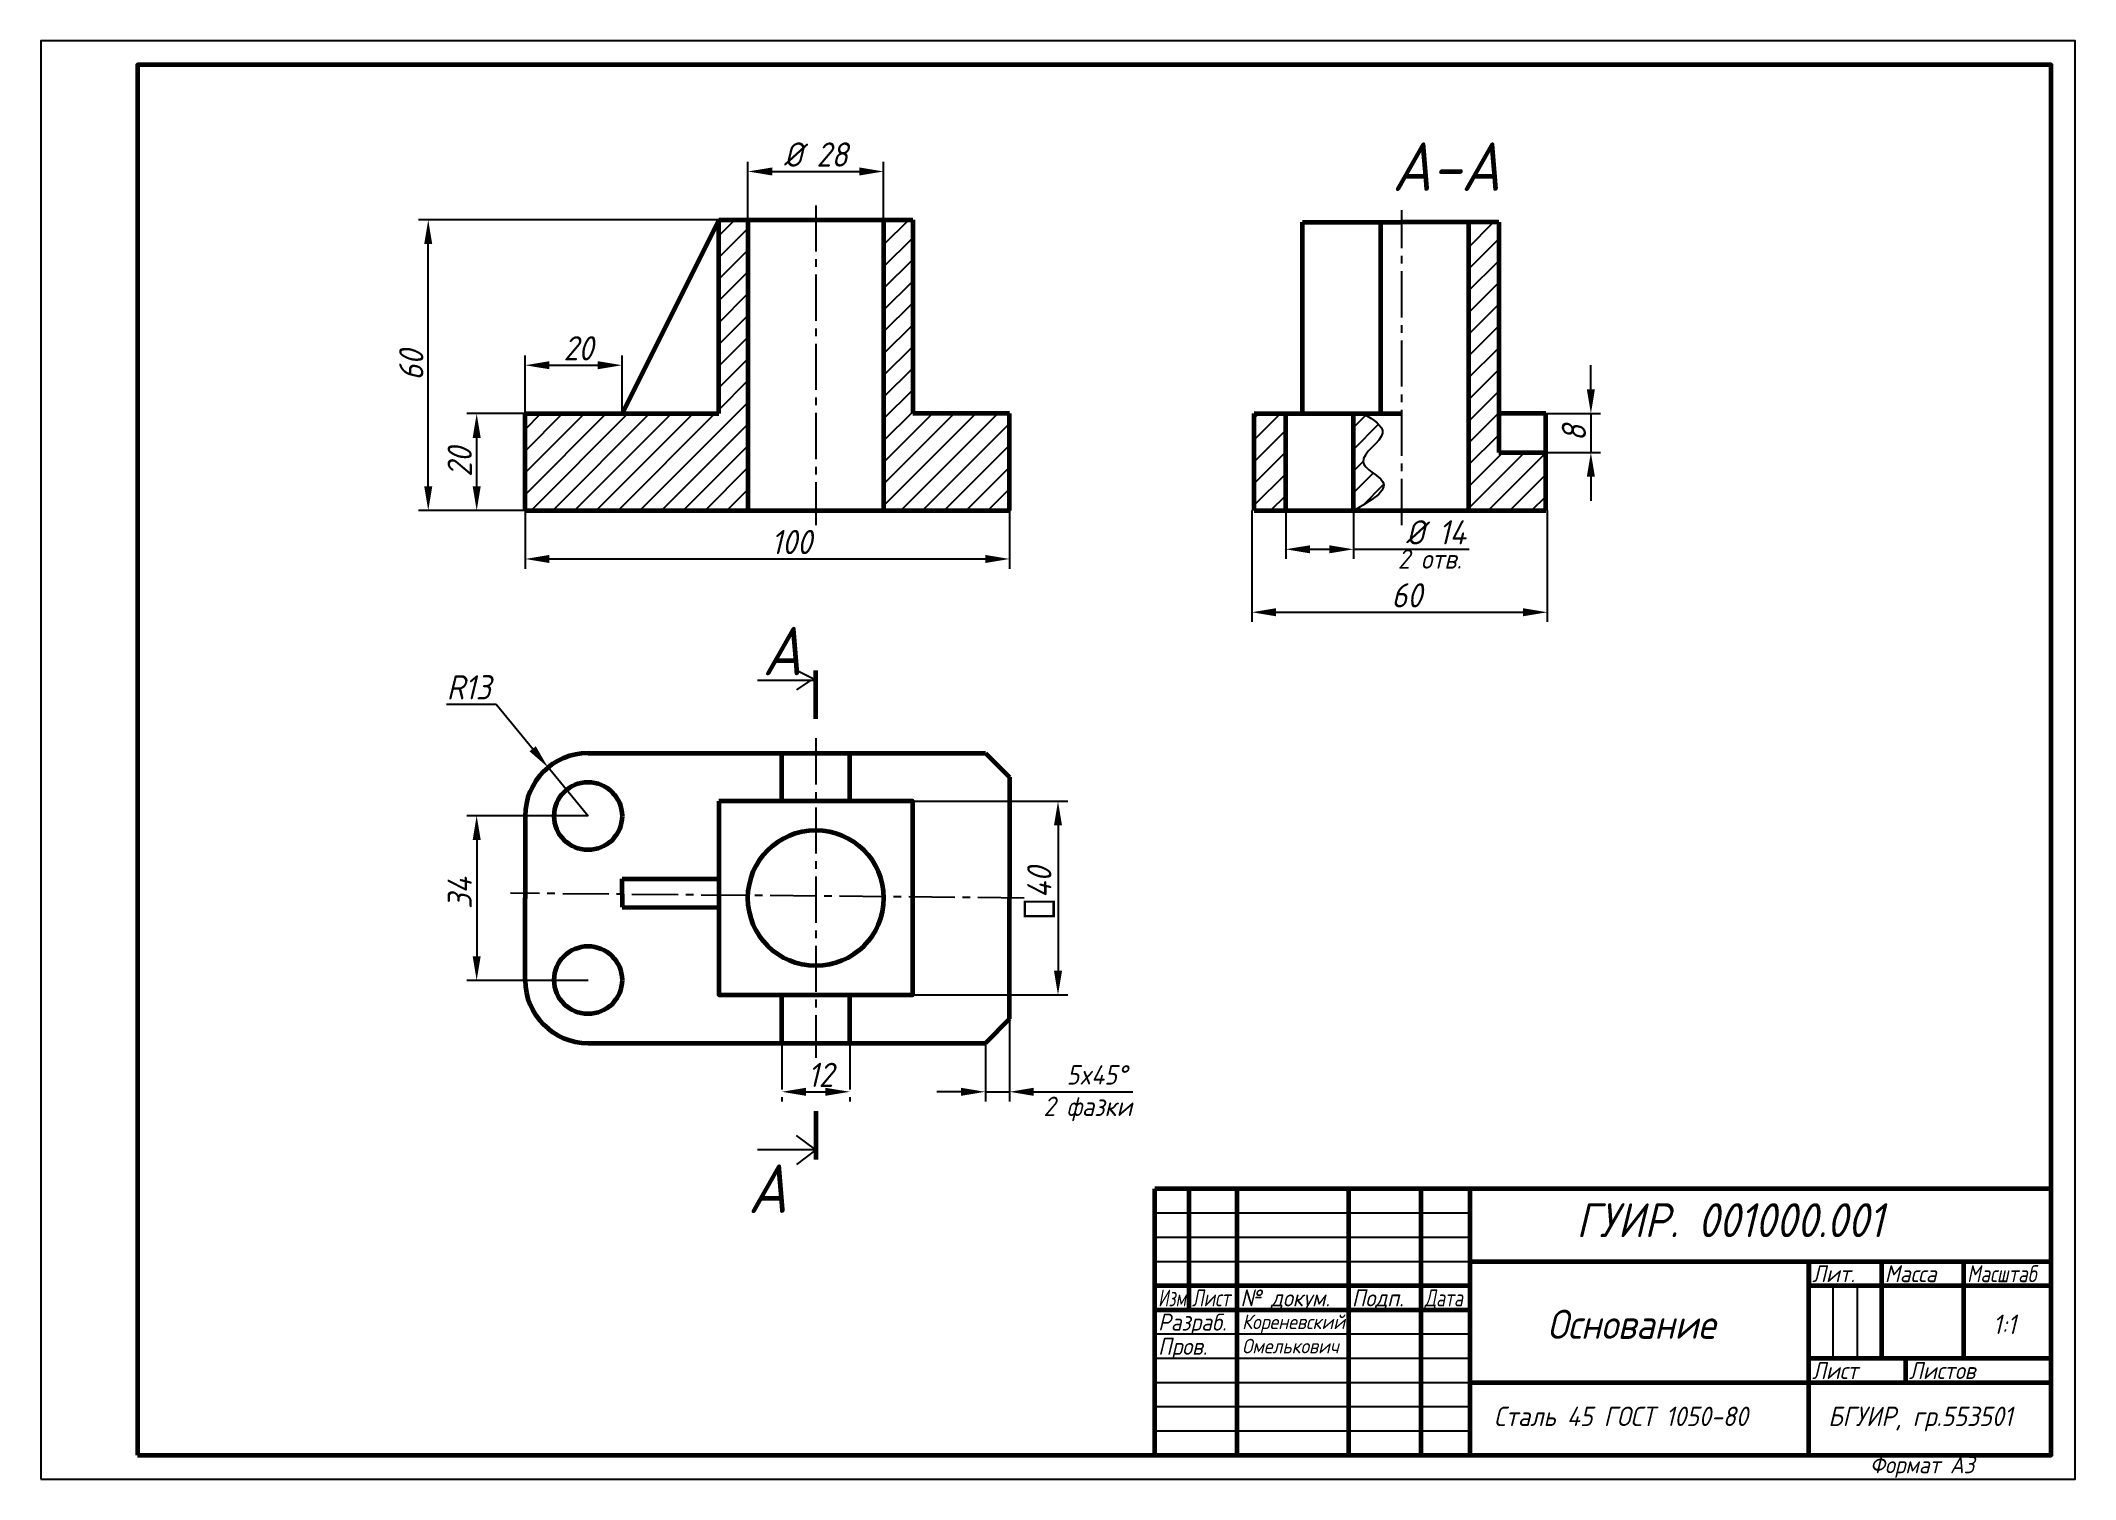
# Model space of a CAD drawing. Header units: millimetres. Extents: x 0 to 420, y 0 to 297.
import ezdxf

# ---------------------------------------------------------------- set-up
doc = ezdxf.new("R2010")
doc.units = ezdxf.units.MM
doc.header["$LTSCALE"] = 0.5
doc.linetypes.add('осевая2', pattern=[28.575, 19.05, -3.175, 3.175, -3.175])
doc.layers.get('0').update_dxf_attribs({"lineweight": 60})
doc.layers.get('Defpoints').update_dxf_attribs({"color": 5})
doc.layers.add('1-оси', color=1, linetype='осевая2')
doc.layers.add('3-размеры', color=6, linetype='Continuous')
doc.layers.add('2-штриховка', color=7, linetype='Continuous', true_color=0x00c7c7)
doc.layers.add('4-текст', color=7, linetype='Continuous', true_color=0x00ad00)
doc.styles.get("Standard").update_dxf_attribs({"font": 'ISOCPEUI.TTF', "width": 0.9})
doc.dimstyles.new('Standart', dxfattribs={"dimtxt": 5, "dimasz": 5, "dimexe": 2, "dimexo": 0, "dimgap": 1, "dimtad": 1, "dimtoh": 1, "dimdec": 0, "dimtxsty": 'Standard', "dimcen": 2.5, "dimadec": 0, "dimazin": 0, "dimtfac": 1, "dimtdec": 0, "dimtmove": 0, "dimatfit": 3, "dimldrblk": 'DOTSMALL', "dimfxl": 1, "dimarcsym": 0})

# ---------------------------------------------------------------- blocks, each defined once
blk = doc.blocks.new('*D2')
at = {"layer": '3-размеры', "color": 0, "lineweight": -2, "transparency": 16777216}
for p, q in [((83.75, 160), (94, 160)), ((94, 160), (101.56, 150.82)), ((113, 136.93), (104.74, 146.96))]:
    blk.add_line(p, q, dxfattribs=at)
at = {"layer": '3-размеры', "color": 0, "transparency": 16777216}
blk.add_solid([(102.2, 151.35), (100.91, 150.29), (104.74, 146.96)], dxfattribs=at)
at = {"layer": 'Defpoints', "color": 0, "transparency": 16777216}
for p in [(104.74, 146.96), (113, 136.93)]:
    blk.add_point(p, dxfattribs=at)
at = {"layer": '3-размеры', "color": 0, "transparency": 16777216, "insert": (88.38, 163.5), "char_height": 5, "attachment_point": 5}
blk.add_mtext('R13', dxfattribs=at)
blk = doc.blocks.new('_DotSmall')
at = {"color": 0, "linetype": 'ByBlock', "const_width": 0.5}
blk.add_lwpolyline([(-0.0625, 0, 1), (0.0625, 0, 1)], format="xyb", close=True, dxfattribs=at)
blk = doc.blocks.new('*D3')
at = {"layer": '3-размеры', "color": 0, "lineweight": -2, "transparency": 16777216}
for p, q in [((100, 200), (100, 188)), ((200, 200), (200, 188)), ((105, 190), (195, 190))]:
    blk.add_line(p, q, dxfattribs=at)
at = {"layer": '3-размеры', "color": 0, "transparency": 16777216}
for points in [[(105, 190.83), (105, 189.17), (100, 190)], [(195, 190.83), (195, 189.17), (200, 190)]]:
    blk.add_solid(points, dxfattribs=at)
at = {"layer": 'Defpoints', "color": 0, "transparency": 16777216}
for p in [(100, 200), (200, 200), (200, 190)]:
    blk.add_point(p, dxfattribs=at)
at = {"layer": '3-размеры', "color": 0, "transparency": 16777216, "insert": (155, 193.5), "char_height": 5, "attachment_point": 5}
blk.add_mtext('100', dxfattribs=at)
blk = doc.blocks.new('*D4')
at = {"layer": '3-размеры', "color": 0, "lineweight": -2, "transparency": 16777216}
for p, q in [((100, 220), (88, 220)), ((90, 205), (90, 215)), ((100, 200), (88, 200))]:
    blk.add_line(p, q, dxfattribs=at)
at = {"layer": '3-размеры', "color": 0, "transparency": 16777216}
for points in [[(89.17, 215), (90.83, 215), (90, 220)], [(89.17, 205), (90.83, 205), (90, 200)]]:
    blk.add_solid(points, dxfattribs=at)
at = {"layer": 'Defpoints', "color": 0, "transparency": 16777216}
for p in [(90, 220), (100, 220), (100, 200)]:
    blk.add_point(p, dxfattribs=at)
at = {"layer": '3-размеры', "color": 0, "transparency": 16777216, "insert": (86.5, 210), "char_height": 5, "attachment_point": 5, "rotation": 90}
blk.add_mtext('20', dxfattribs=at)
blk = doc.blocks.new('*D5')
at = {"layer": '3-размеры', "color": 0, "lineweight": -2, "transparency": 16777216}
for p, q in [((140, 260), (78, 260)), ((80, 205), (80, 255)), ((100, 200), (78, 200))]:
    blk.add_line(p, q, dxfattribs=at)
at = {"layer": '3-размеры', "color": 0, "transparency": 16777216}
for points in [[(79.17, 255), (80.83, 255), (80, 260)], [(79.17, 205), (80.83, 205), (80, 200)]]:
    blk.add_solid(points, dxfattribs=at)
at = {"layer": 'Defpoints', "color": 0, "transparency": 16777216}
for p in [(80, 260), (140, 260), (100, 200)]:
    blk.add_point(p, dxfattribs=at)
at = {"layer": '3-размеры', "color": 0, "transparency": 16777216, "insert": (76.5, 230), "char_height": 5, "attachment_point": 5, "rotation": 90}
blk.add_mtext('60', dxfattribs=at)
blk = doc.blocks.new('*D6')
at = {"layer": '3-размеры', "color": 0, "lineweight": -2, "transparency": 16777216}
for p, q in [((146, 260), (146, 272)), ((151, 270), (169, 270)), ((174, 260), (174, 272))]:
    blk.add_line(p, q, dxfattribs=at)
at = {"layer": '3-размеры', "color": 0, "transparency": 16777216}
for points in [[(151, 270.83), (151, 269.17), (146, 270)], [(169, 270.83), (169, 269.17), (174, 270)]]:
    blk.add_solid(points, dxfattribs=at)
at = {"layer": 'Defpoints', "color": 0, "transparency": 16777216}
for p in [(174, 270), (146, 260), (174, 260)]:
    blk.add_point(p, dxfattribs=at)
at = {"layer": '3-размеры', "color": 0, "transparency": 16777216, "insert": (160, 273.5), "char_height": 5, "attachment_point": 5}
blk.add_mtext('%%C 28', dxfattribs=at)
blk = doc.blocks.new('*D7')
at = {"layer": '3-размеры', "color": 0, "lineweight": -2, "transparency": 16777216}
for p, q in [((320, 225), (320, 230)), ((310.69, 220), (322, 220)), ((320, 220), (320, 212)), ((310.69, 212), (322, 212)), ((320, 207), (320, 202))]:
    blk.add_line(p, q, dxfattribs=at)
at = {"layer": '3-размеры', "color": 0, "transparency": 16777216}
for points in [[(319.17, 225), (320.83, 225), (320, 220)], [(319.17, 207), (320.83, 207), (320, 212)]]:
    blk.add_solid(points, dxfattribs=at)
at = {"layer": 'Defpoints', "color": 0, "transparency": 16777216}
for p in [(310.69, 220), (310.69, 212), (320, 212)]:
    blk.add_point(p, dxfattribs=at)
at = {"layer": '3-размеры', "color": 0, "transparency": 16777216, "insert": (316.5, 216), "char_height": 5, "attachment_point": 5, "rotation": 90}
blk.add_mtext('8', dxfattribs=at)
blk = doc.blocks.new('*D8')
at = {"layer": '3-размеры', "color": 0, "lineweight": -2, "transparency": 16777216}
for p, q in [((180, 140), (212, 140)), ((210, 135), (210, 105)), ((180, 100), (212, 100))]:
    blk.add_line(p, q, dxfattribs=at)
at = {"layer": '3-размеры', "color": 0, "transparency": 16777216}
for points in [[(209.17, 135), (210.83, 135), (210, 140)], [(209.17, 105), (210.83, 105), (210, 100)]]:
    blk.add_solid(points, dxfattribs=at)
at = {"layer": 'Defpoints', "color": 0, "transparency": 16777216}
for p in [(180, 140), (180, 100), (210, 100)]:
    blk.add_point(p, dxfattribs=at)
at = {"layer": '3-размеры', "color": 0, "transparency": 16777216, "insert": (206.5, 121), "char_height": 5, "attachment_point": 5, "rotation": 90}
blk.add_mtext('{\\fArial|b0|i1|c0|p0;⎕}40', dxfattribs=at)
blk = doc.blocks.new('*D9')
at = {"layer": '3-размеры', "color": 0, "lineweight": -2, "transparency": 16777216}
for p, q in [((257, 200), (257, 190)), ((271, 200), (271, 190)), ((262, 192), (266, 192)), ((271, 192), (294.87, 192))]:
    blk.add_line(p, q, dxfattribs=at)
at = {"layer": '3-размеры', "color": 0, "transparency": 16777216}
for points in [[(262, 192.83), (262, 191.17), (257, 192)], [(266, 192.83), (266, 191.17), (271, 192)]]:
    blk.add_solid(points, dxfattribs=at)
at = {"layer": 'Defpoints', "color": 0, "transparency": 16777216}
for p in [(257, 200), (271, 200), (271, 192)]:
    blk.add_point(p, dxfattribs=at)
at = {"layer": '3-размеры', "color": 0, "transparency": 16777216, "insert": (288, 195.5), "char_height": 5, "attachment_point": 5}
blk.add_mtext('%%c 14', dxfattribs=at)
blk = doc.blocks.new('*D10')
at = {"layer": '3-размеры', "color": 0, "lineweight": -2, "transparency": 16777216}
for p, q in [((250, 200), (250, 177)), ((311, 200), (311, 177)), ((255, 179), (306, 179))]:
    blk.add_line(p, q, dxfattribs=at)
at = {"layer": '3-размеры', "color": 0, "transparency": 16777216}
for points in [[(255, 179.83), (255, 178.17), (250, 179)], [(306, 179.83), (306, 178.17), (311, 179)]]:
    blk.add_solid(points, dxfattribs=at)
at = {"layer": 'Defpoints', "color": 0, "transparency": 16777216}
for p in [(250, 200), (311, 200), (311, 179)]:
    blk.add_point(p, dxfattribs=at)
at = {"layer": '3-размеры', "color": 0, "transparency": 16777216, "insert": (282, 182.5), "char_height": 5, "width": 5.5193, "attachment_point": 5}
blk.add_mtext('{\\fISOCPEUR|b0|i1|c204|p34;60}', dxfattribs=at)
blk = doc.blocks.new('*D11')
at = {"layer": '3-размеры', "color": 0, "lineweight": -2, "transparency": 16777216}
for p, q in [((113, 137), (88, 137)), ((90, 132), (90, 108)), ((113, 103), (88, 103))]:
    blk.add_line(p, q, dxfattribs=at)
at = {"layer": '3-размеры', "color": 0, "transparency": 16777216}
for points in [[(89.17, 132), (90.83, 132), (90, 137)], [(89.17, 108), (90.83, 108), (90, 103)]]:
    blk.add_solid(points, dxfattribs=at)
at = {"layer": 'Defpoints', "color": 0, "transparency": 16777216}
for p in [(113, 137), (90, 103), (113, 103)]:
    blk.add_point(p, dxfattribs=at)
at = {"layer": '3-размеры', "color": 0, "transparency": 16777216, "insert": (86.5, 121), "char_height": 5, "attachment_point": 5, "rotation": 90}
blk.add_mtext('34', dxfattribs=at)
blk = doc.blocks.new('*D13')
at = {"layer": '3-размеры', "color": 0, "lineweight": -2, "transparency": 16777216}
for p, q in [((100, 220), (100, 232)), ((120, 220), (120, 232)), ((105, 230), (115, 230))]:
    blk.add_line(p, q, dxfattribs=at)
at = {"layer": '3-размеры', "color": 0, "transparency": 16777216}
for points in [[(105, 230.83), (105, 229.17), (100, 230)], [(115, 230.83), (115, 229.17), (120, 230)]]:
    blk.add_solid(points, dxfattribs=at)
at = {"layer": 'Defpoints', "color": 0, "transparency": 16777216}
for p in [(120, 230), (100, 220), (120, 220)]:
    blk.add_point(p, dxfattribs=at)
at = {"layer": '3-размеры', "color": 0, "transparency": 16777216, "insert": (111, 233.5), "char_height": 5, "attachment_point": 5}
blk.add_mtext('20', dxfattribs=at)
blk = doc.blocks.new('*D14')
at = {"layer": '1-оси', "color": 0, "lineweight": -2, "transparency": 16777216}
for p, q in [((153, 90), (153, 78)), ((167, 90), (167, 78)), ((158, 80), (162, 80))]:
    blk.add_line(p, q, dxfattribs=at)
at = {"layer": '1-оси', "color": 0, "transparency": 16777216}
for points in [[(158, 80.83), (158, 79.17), (153, 80)], [(162, 80.83), (162, 79.17), (167, 80)]]:
    blk.add_solid(points, dxfattribs=at)
at = {"layer": 'Defpoints', "color": 0, "transparency": 16777216}
for p in [(153, 90), (167, 90), (167, 80)]:
    blk.add_point(p, dxfattribs=at)
at = {"layer": '1-оси', "color": 0, "transparency": 16777216, "insert": (161, 83.5), "char_height": 5, "attachment_point": 5}
blk.add_mtext('{\\fISOCPEUR|b0|i1|c204|p34;12}', dxfattribs=at)
blk = doc.blocks.new('*D15')
at = {"layer": '3-размеры', "color": 0, "lineweight": -2, "transparency": 16777216}
for p, q in [((200, 95), (200, 78)), ((195, 90), (195, 78)), ((190, 80), (185, 80)), ((195, 80), (200, 80)), ((205, 80), (225.42, 80))]:
    blk.add_line(p, q, dxfattribs=at)
at = {"layer": '3-размеры', "color": 0, "transparency": 16777216}
for points in [[(190, 80.83), (190, 79.17), (195, 80)], [(205, 80.83), (205, 79.17), (200, 80)]]:
    blk.add_solid(points, dxfattribs=at)
at = {"layer": 'Defpoints', "color": 0, "transparency": 16777216}
for p in [(200, 95), (195, 90), (200, 80)]:
    blk.add_point(p, dxfattribs=at)
at = {"layer": '3-размеры', "color": 0, "transparency": 16777216, "insert": (218, 83.5), "char_height": 5, "width": 26.3514, "attachment_point": 5}
blk.add_mtext('{\\H0.8x;5x45%%D}\\~', dxfattribs=at)

msp = doc.modelspace()

# ---------------------------------------------------------------- hatches: boundary and pattern name
h = msp.add_hatch()
h.set_pattern_fill('ANSI31', color=0)
h.paths.add_polyline_path([(81.97, 158.25), (94.25, 158.25), (94.25, 167.25), (81.97, 167.25)], flags=9)
at = {"layer": '2-штриховка'}
h = msp.add_hatch(dxfattribs=at)
h.set_pattern_fill('ANSI31', color=0)
h.paths.add_polyline_path([(140, 220), (120, 220), (100, 220), (100, 200), (140, 200)])
h.paths.add_polyline_path([(146, 260), (140, 260), (140, 220), (140, 200), (146, 200)])
h.paths.add_polyline_path([(200, 220), (180, 220), (180, 260), (174, 260), (174, 200), (200, 200)])
h = msp.add_hatch(dxfattribs=at)
h.set_pattern_fill('ANSI31', color=0)
h.paths.add_polyline_path([(310.69, 212), (300.83, 212), (300.83, 200), (310.69, 200)])
h.paths.add_polyline_path([(300.83, 220), (294.73, 220), (294.73, 200), (300.83, 200)])
h.paths.add_polyline_path([(300.83, 259.29), (294.73, 259.33), (294.73, 220), (300.83, 220)])
h = msp.add_hatch(dxfattribs=at)
h.set_pattern_fill('ANSI31', color=0)
h.paths.add_polyline_path([(257, 220), (250.49, 220), (250.49, 200), (257, 200)])
at = {"layer": '3-размеры'}
h = msp.add_hatch(dxfattribs=at)
h.set_pattern_fill('ANSI31', color=0)
edge = h.paths.add_edge_path()
edge.add_spline(control_points=[(271, 200), (274.6, 202.03), (280.61, 205.42), (269.5, 210.11), (279.9, 215.87), (275.11, 218.74), (273, 220)], knot_values=[0, 0, 0, 0, 8.485281, 14.142136, 21.353238, 27.010092, 27.010092, 27.010092, 27.010092], degree=3, periodic=0)
edge.add_line((273, 220), (271, 220))
edge.add_line((271, 220), (271, 200))

# ---------------------------------------------------------------- linework, layer by layer
for p, q in [((140, 260), (120, 220)), ((140, 220), (140, 260)), ((140, 260), (180, 260)), ((146, 260), (146, 200)), ((174, 260), (174, 200)), ((180, 260), (180, 220)), ((100, 200), (100, 220)), ((100, 220), (120, 220)), ((120, 220), (140, 220)), ((200, 220), (180, 220)), ((200, 200), (200, 220)), ((100, 200), (200, 200)), ((365, 45), (365, 40))]:
    msp.add_line(p, q)
at = {"color": 0}
for p, q in [((260.5, 220), (260.5, 259.53)), ((260.5, 259.53), (280.74, 259.53)), ((276.63, 220), (276.63, 259.43)), ((300.97, 259.53), (280.74, 259.53)), ((294.73, 259.33), (294.73, 200)), ((300.97, 259.53), (300.97, 220)), ((250.49, 200), (250.49, 220)), ((250.49, 220), (280.74, 220)), ((257, 200), (257, 220)), ((271, 200), (271, 220)), ((300.97, 220), (300.97, 212)), ((310.69, 220), (300.97, 220)), ((310.69, 200), (310.69, 220)), ((300.97, 212), (310.69, 212)), ((250.49, 200), (310.69, 200)), ((160, 157), (160, 167)), ((113, 149.93), (195, 149.93)), ((153, 140), (153, 150)), ((167, 140), (167, 150)), ((195, 149.93), (200, 144.93)), ((200, 144.93), (200, 119.93)), ((100, 136.93), (100, 119.93)), ((120, 120.78), (120, 124)), ((120, 124), (139.98, 124)), ((100, 103.07), (100, 120.07)), ((120, 120.77), (120, 118.13)), ((120, 118.13), (139.98, 118.04)), ((200, 95.07), (200, 120.07)), ((153, 90), (153, 100)), ((167, 90), (167, 100)), ((200, 95.07), (195, 90.07)), ((113, 90.07), (195, 90.07)), ((160, 76), (160, 66))]:
    msp.add_line(p, q, dxfattribs=at)
at = {"lineweight": 60}
for p, q in [((415, 60), (230, 60)), ((230, 5), (230, 60)), ((237, 60), (237, 35)), ((247, 5), (247, 60)), ((270, 60), (270, 5)), ((285, 5), (285, 60)), ((295, 60), (295, 5)), ((295, 45), (415, 45)), ((365, 5), (365, 45)), ((380, 45), (380, 25)), ((397, 25), (397, 45)), ((230, 40), (295, 40)), ((365, 40), (415, 40)), ((230, 35), (295, 35)), ((365, 25), (415, 25)), ((385, 20), (385, 25)), ((295, 20), (415, 20))]:
    msp.add_line(p, q, dxfattribs=at)
at = {"lineweight": -3}
for p, q in [((230, 55), (295, 55)), ((230, 50), (295, 50)), ((230, 45), (295, 45)), ((370, 25), (370, 40)), ((375, 40), (375, 25)), ((230, 30), (295, 30)), ((230, 25), (295, 25)), ((230, 20), (295, 20)), ((230, 15), (295, 15)), ((230, 10), (295, 10))]:
    msp.add_line(p, q, dxfattribs=at)
at = {"lineweight": 60}
msp.add_lwpolyline([(20, 5), (415, 5), (415, 292), (20, 292)], close=True, dxfattribs=at)
at = {"color": 0}
msp.add_lwpolyline([(140, 140), (140, 100), (180, 100), (180, 140)], close=True, dxfattribs=at)
for centre, radius in [((113, 136.93), 7), ((160, 120), 14), ((113, 103.07), 7)]:
    msp.add_circle(centre, radius, dxfattribs=at)
for centre, start, end in [((113, 136.93), 90, 180), ((113, 103.07), 180, 270)]:
    msp.add_arc(centre, 13, start, end, dxfattribs=at)
at = {"layer": '1-оси', "color": 0}
for p, q in [((160, 263), (160, 197)), ((281, 197), (281, 262)), ((160, 153), (160, 87)), ((203, 120), (97, 121))]:
    msp.add_line(p, q, dxfattribs=at)
at = {"layer": '2-штриховка', "color": 0}
msp.add_spline([(273, 220), (277, 216), (273, 210), (277, 206), (271, 200)], degree=3, dxfattribs=at)
at = {"layer": '3-размеры', "color": 0}
for p, q in [((148, 165), (160, 165)), ((160, 165), (156, 167)), ((159, 165), (156, 163)), ((160, 165), (160, 165)), ((160, 68), (148, 68)), ((160, 68), (156, 71)), ((160, 68), (156, 65))]:
    msp.add_line(p, q, dxfattribs=at)
at = {"layer": 'Defpoints'}
msp.add_lwpolyline([(0, 0), (420, 0), (420, 297), (0, 297)], close=True, dxfattribs=at)

# ---------------------------------------------------------------- texts
at = {"lineweight": -3, "width": 0.9}
msp.add_text('Формат А3', height=3.5, dxfattribs=at).set_placement((377.6, 1.25))
at = {"layer": '1-оси', "color": 0, "attachment_point": 1}
for s, width, insert, char_height in [('2 {\\fISOCPEUR|b0|i1|c204|p34;фазки}', 19, (207, 79), 4), ('{\\fISOCPEUR|b0|i1|c204|p34;Кореневский}', 11, (248, 34), 3), ('{\\fISOCPEUR|b0|i1|c204|p34;1}:{\\fISOCPEUR|b0|i1|c204|p34;1}', 18, (403, 34), 4), ('{\\fISOCPEUR|b0|i1|c204|p34;Омелькович}', 21, (248, 29), 3), ('{\\fISOCPEUR|b0|i1|c204|p34;Сталь 45 ГОСТ 1050-80}', 64, (300, 15), 4), ('{\\fISOCPEUR|b0|i1|c204|p34;БГУИР, гр.553501}', 41, (369, 15), 4)]:
    msp.add_mtext_dynamic_manual_height_columns(s, width=width, gutter_width=30, heights=[0], dxfattribs=dict(at, insert=insert, char_height=char_height))
at = {"layer": '3-размеры', "color": 0, "attachment_point": 1}
for s, width, insert, char_height in [('A-A', 16, (279, 276), 10), ('A', 7, (149, 176), 10), ('A', 10, (146, 65), 10), ('{\\fISOCPEUR|b0|i1|c204|p34;ГУИР. 001000.001}', 83, (317, 57), 7), ('{\\fISOCPEUR|b0|i1|c204|p34;Основание}', 50, (311, 35), 6)]:
    msp.add_mtext_dynamic_manual_height_columns(s, width=width, gutter_width=50, heights=[0], dxfattribs=dict(at, insert=insert, char_height=char_height))
at = {"layer": '4-текст', "lineweight": -3}
for s, width, p in [('Лит.', 0.9, (365.67, 40.7)), ('Масса', 0.9, (380.67, 40.7)), ('Масштаб', 0.8, (397.67, 40.7)), ('Изм.', 0.7, (230.67, 35.7)), ('Лист', 0.75, (237.67, 35.7)), ('№ докум.', 0.9, (247.67, 35.7)), ('Подп.', 0.9, (270.67, 35.7)), ('Дата', 0.75, (285.67, 35.7)), ('Разраб.', 0.9, (230.67, 30.7)), ('Пров.', 0.9, (230.67, 25.7)), ('Лист', 0.9, (365.67, 20.7)), ('Листов', 0.9, (385.67, 20.7))]:
    msp.add_text(s, height=3.5, dxfattribs=dict(at, width=width)).set_placement(p)
at = {"layer": '4-текст', "color": 0, "insert": (271, 192), "char_height": 4, "attachment_point": 1}
msp.add_mtext_dynamic_manual_height_columns('{\\fISOCPEUR|b0|i1|c204|p34;    }2{\\fISOCPEUR|b0|i1|c204|p34; отв.}', width=23.0109, gutter_width=50, heights=[0], dxfattribs=at)

# ---------------------------------------------------------------- dimensions: what is measured, and where the dimension line sits
at = {"layer": '1-оси', "color": 0}
dim = msp.add_linear_dim(base=(167, 80), p1=(153, 90), p2=(167, 90), text='{\\fISOCPEUR|b0|i1|c204|p34;12}', dimstyle='Standart', dxfattribs=at)
dim.commit()
dim.dimension.update_dxf_attribs({"geometry": '*D14', "text_midpoint": (161, 80), "dimtype": 160})
at = {"layer": '3-размеры', "color": 0}
for base, p1, p2, text, picture, middle in [((174, 270), (146, 260), (174, 260), '%%C 28', '*D6', (160, 270)), ((271, 192), (257, 200), (271, 200), '%%c 14', '*D9', (288, 192)), ((311, 179), (250, 200), (311, 200), '{\\fISOCPEUR|b0|i1|c204|p34;60}', '*D10', (282, 179)), ((200, 80), (195, 90), (200, 95), '{\\H0.8x;<>x45%%D}\\~', '*D15', (218, 80))]:
    dim = msp.add_linear_dim(base=base, p1=p1, p2=p2, text=text, dimstyle='Standart', dxfattribs=at)
    dim.commit()
    dim.dimension.update_dxf_attribs({"geometry": picture, "text_midpoint": middle, "dimtype": 160})
for base, p1, p2, picture, middle in [((80, 260), (100, 200), (140, 260), '*D5', (80, 230)), ((320, 212), (310.69, 220), (310.69, 212), '*D7', (320, 216)), ((90, 220), (100, 200), (100, 220), '*D4', (90, 210)), ((90, 103), (113, 137), (113, 103), '*D11', (90, 121))]:
    dim = msp.add_linear_dim(base=base, p1=p1, p2=p2, angle=90, dimstyle='Standart', dxfattribs=at)
    dim.commit()
    dim.dimension.update_dxf_attribs({"geometry": picture, "text_midpoint": middle, "dimtype": 160})
for base, p1, p2, picture, middle in [((120, 230), (100, 220), (120, 220), '*D13', (111, 230)), ((200, 190), (100, 200), (200, 200), '*D3', (155, 190))]:
    dim = msp.add_linear_dim(base=base, p1=p1, p2=p2, dimstyle='Standart', dxfattribs=at)
    dim.commit()
    dim.dimension.update_dxf_attribs({"geometry": picture, "text_midpoint": middle, "dimtype": 160})
dim = msp.add_radius_dim(center=(113, 136.93), mpoint=(104.74, 146.96), dimstyle='Standart', dxfattribs=at)
dim.commit()
dim.dimension.update_dxf_attribs({"geometry": '*D2', "text_midpoint": (88.38, 160), "dimtype": 164})
dim = msp.add_linear_dim(base=(210, 100), p1=(180, 140), p2=(180, 100), angle=90, text='{\\fArial|b0|i1|c0|p0;⎕}40', dimstyle='Standart', dxfattribs=at)
dim.commit()
dim.dimension.update_dxf_attribs({"geometry": '*D8', "text_midpoint": (210, 121), "dimtype": 160})

doc.saveas('drawing.dxf')
